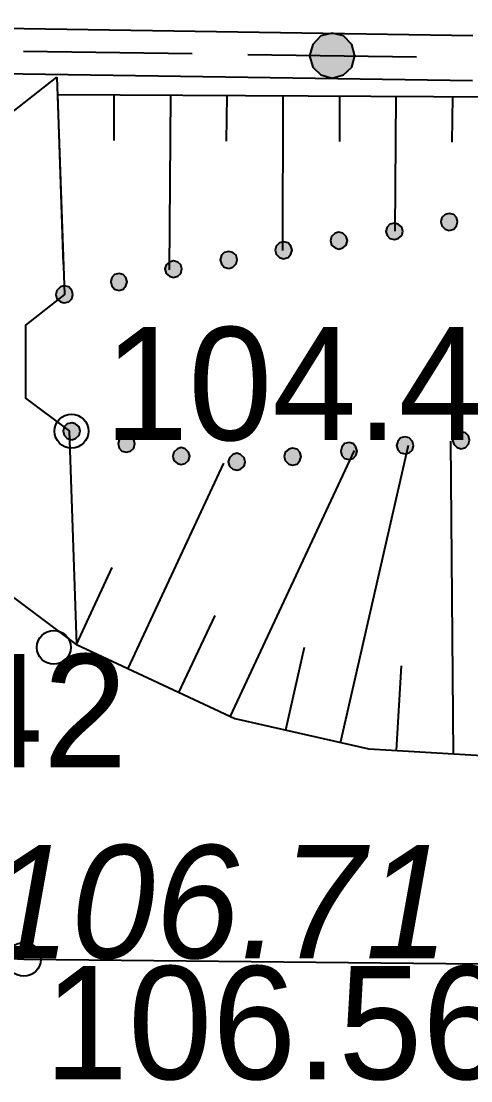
# Model space of a CAD drawing. Header units: millimetres. Extents: x 172667 to 1873135, y -274708 to 168495.
# Drawn here: x 1714999 to 1718978, y 1107 to 10475 of the extents above; entities that cross this region are included whole.
import ezdxf
from ezdxf.enums import TextEntityAlignment as Align

# ---------------------------------------------------------------- set-up
doc = ezdxf.new("R2010")
doc.units = ezdxf.units.MM
doc.layers.add('_ТОПО', color=253, linetype='Continuous')
doc.layers.add('SC007', color=7, linetype='Continuous')
doc.styles.add('1', font='', dxfattribs={"height": 0.000909972})
doc.styles.add('F2', font='', dxfattribs={"height": 0.000909972})
doc.styles.get('1').set_extended_font_data('D431', italic=True)
doc.styles.get('F2').set_extended_font_data('D431')

# ---------------------------------------------------------------- blocks, each defined once
blk = doc.blocks.new('SYMBOL2060001')
at = {"layer": 'SC007'}
blk.add_circle((0, 0), 0.15, dxfattribs=at)

msp = doc.modelspace()

# ---------------------------------------------------------------- hatches: boundary and pattern name
at = {"layer": '_ТОПО', "linetype": 'ByBlock', "lineweight": -2}
for points in [[(1717751.2, 9970.1), (1717851.2, 10000.1), (1717926.2, 10070.1), (1717951.2, 10170.1), (1717926.2, 10270.1), (1717851.2, 10345.1), (1717751.2, 10370.1), (1717651.2, 10345.1), (1717581.2, 10270.1), (1717551.2, 10170.1), (1717581.2, 10070.1), (1717651.2, 10000.1)], [(1718786.2, 8625.1), (1718826.2, 8635.1), (1718851.2, 8665.1), (1718861.2, 8700.1), (1718851.2, 8740.1), (1718826.2, 8765.1), (1718786.2, 8775.1), (1718751.2, 8765.1), (1718721.2, 8740.1), (1718711.2, 8700.1), (1718721.2, 8665.1), (1718751.2, 8635.1)], [(1718301.2, 8545.1), (1718336.2, 8555.1), (1718366.2, 8580.1), (1718376.2, 8615.1), (1718366.2, 8655.1), (1718336.2, 8680.1), (1718301.2, 8690.1), (1718261.2, 8680.1), (1718236.2, 8655.1), (1718226.2, 8615.1), (1718236.2, 8580.1), (1718261.2, 8555.1)], [(1717321.2, 8375.1), (1717361.2, 8385.1), (1717386.2, 8415.1), (1717396.2, 8450.1), (1717386.2, 8485.1), (1717361.2, 8515.1), (1717321.2, 8525.1), (1717286.2, 8515.1), (1717256.2, 8485.1), (1717246.2, 8450.1), (1717256.2, 8415.1), (1717286.2, 8385.1)], [(1717811.2, 8460.1), (1717846.2, 8470.1), (1717876.2, 8495.1), (1717886.2, 8535.1), (1717876.2, 8570.1), (1717846.2, 8600.1), (1717811.2, 8610.1), (1717776.2, 8600.1), (1717746.2, 8570.1), (1717736.2, 8535.1), (1717746.2, 8495.1), (1717776.2, 8470.1)], [(1716836.2, 8290.1), (1716871.2, 8300.1), (1716901.2, 8330.1), (1716911.2, 8365.1), (1716901.2, 8405.1), (1716871.2, 8430.1), (1716836.2, 8440.1), (1716796.2, 8430.1), (1716771.2, 8405.1), (1716761.2, 8365.1), (1716771.2, 8330.1), (1716796.2, 8300.1)], [(1716346.2, 8210.1), (1716386.2, 8220.1), (1716411.2, 8245.1), (1716421.2, 8285.1), (1716411.2, 8320.1), (1716386.2, 8345.1), (1716346.2, 8355.1), (1716311.2, 8345.1), (1716281.2, 8320.1), (1716271.2, 8285.1), (1716281.2, 8245.1), (1716311.2, 8220.1)], [(1715866.2, 8095.1), (1715901.2, 8105.1), (1715926.2, 8135.1), (1715936.2, 8170.1), (1715926.2, 8210.1), (1715901.2, 8235.1), (1715866.2, 8245.1), (1715826.2, 8235.1), (1715801.2, 8210.1), (1715791.2, 8170.1), (1715801.2, 8135.1), (1715826.2, 8105.1)], [(1715381.2, 7985.1), (1715421.2, 7995.1), (1715446.2, 8020.1), (1715456.2, 8060.1), (1715446.2, 8095.1), (1715421.2, 8125.1), (1715381.2, 8135.1), (1715346.2, 8125.1), (1715316.2, 8095.1), (1715306.2, 8060.1), (1715316.2, 8020.1), (1715346.2, 7995.1)], [(1715446.2, 6775.1), (1715481.2, 6785.1), (1715511.2, 6815.1), (1715521.2, 6850.1), (1715511.2, 6890.1), (1715481.2, 6915.1), (1715446.2, 6925.1), (1715406.2, 6915.1), (1715381.2, 6890.1), (1715371.2, 6850.1), (1715381.2, 6815.1), (1715406.2, 6785.1)], [(1718891.2, 6695.1), (1718931.2, 6705.1), (1718956.2, 6735.1), (1718966.2, 6770.1), (1718956.2, 6810.1), (1718931.2, 6835.1), (1718891.2, 6845.1), (1718856.2, 6835.1), (1718826.2, 6810.1), (1718816.2, 6770.1), (1718826.2, 6735.1), (1718856.2, 6705.1)], [(1715931.2, 6665.1), (1715966.2, 6675.1), (1715996.2, 6700.1), (1716006.2, 6740.1), (1715996.2, 6775.1), (1715966.2, 6805.1), (1715931.2, 6815.1), (1715891.2, 6805.1), (1715866.2, 6775.1), (1715856.2, 6740.1), (1715866.2, 6700.1), (1715891.2, 6675.1)], [(1717901.2, 6600.1), (1717936.2, 6610.1), (1717961.2, 6635.1), (1717971.2, 6675.1), (1717961.2, 6710.1), (1717936.2, 6740.1), (1717901.2, 6750.1), (1717861.2, 6740.1), (1717836.2, 6710.1), (1717826.2, 6675.1), (1717836.2, 6635.1), (1717861.2, 6610.1)], [(1718396.2, 6650.1), (1718431.2, 6660.1), (1718461.2, 6685.1), (1718471.2, 6725.1), (1718461.2, 6760.1), (1718431.2, 6790.1), (1718396.2, 6800.1), (1718356.2, 6790.1), (1718331.2, 6760.1), (1718321.2, 6725.1), (1718331.2, 6685.1), (1718356.2, 6660.1)], [(1716416.2, 6555.1), (1716451.2, 6565.1), (1716481.2, 6590.1), (1716491.2, 6630.1), (1716481.2, 6665.1), (1716451.2, 6695.1), (1716416.2, 6705.1), (1716381.2, 6695.1), (1716351.2, 6665.1), (1716341.2, 6630.1), (1716351.2, 6590.1), (1716381.2, 6565.1)], [(1716906.2, 6505.1), (1716941.2, 6515.1), (1716971.2, 6540.1), (1716981.2, 6580.1), (1716971.2, 6615.1), (1716941.2, 6645.1), (1716906.2, 6655.1), (1716871.2, 6645.1), (1716841.2, 6615.1), (1716831.2, 6580.1), (1716841.2, 6540.1), (1716871.2, 6515.1)], [(1717401.2, 6550.1), (1717441.2, 6560.1), (1717466.2, 6590.1), (1717476.2, 6625.1), (1717466.2, 6665.1), (1717441.2, 6690.1), (1717401.2, 6700.1), (1717366.2, 6690.1), (1717336.2, 6665.1), (1717326.2, 6625.1), (1717336.2, 6590.1), (1717366.2, 6560.1)]]:
    msp.add_hatch(color=8, dxfattribs=at).paths.add_polyline_path(points)

# ---------------------------------------------------------------- linework, layer by layer
at = {"layer": '_ТОПО', "color": 8, "linetype": 'ByBlock', "lineweight": -2}
for p, q in [((1711051.2, 10475.1, 107084), (1715026.2, 10410.1, 107133.5)), ((1715026.2, 10410.1, 107133.5), (1718996.2, 10350.1, 107183)), ((1715021.2, 10210.1, 107133.5), (1716511.2, 10190.1, 107152.1)), ((1715021.2, 10210.1, 107133.5), (1716511.2, 10190.1, 107152.1)), ((1717006.2, 10180.1, 107158.3), (1718496.2, 10160.1, 107176.8)), ((1717006.2, 10180.1, 107158.3), (1718496.2, 10160.1, 107176.8)), ((1711046.2, 10075.1, 107084.1), (1715016.2, 10010.1, 107133.5)), ((1715016.2, 10010.1, 107133.5), (1718991.2, 9950.1, 107183.1)), ((1715319.5, 9825.8, 106208.2), (1715372.3, 8327.8, 106441.8)), ((1726793.9, 9763.2, 105994.4), (1715320.6, 9824.6, 106422)), ((1715819.5, 9820.8, 106208.2), (1715819.5, 9420.8, 106208.2)), ((1716319.5, 9820.8, 106208.2), (1716309.6, 8276, 106208.2)), ((1716819.5, 9815.8, 106208.2), (1716814.5, 9415.8, 106208.2)), ((1717314.5, 9815.8, 106208.2), (1717310.1, 8447.8, 106208.2)), ((1717814.5, 9810.8, 106208.2), (1717814.5, 9410.8, 106208.2)), ((1718314.5, 9810.8, 106208.2), (1718306.8, 8618.6, 106208.2)), ((1718814.5, 9805.8, 106208.2), (1718809.5, 9405.8, 106208.2)), ((1718825.2, 3995.8, 106842.5), (1718800, 6762.1, 106842.5)), ((1716850.2, 4330.8, 106842.5), (1717947.5, 6679.5, 106842.5)), ((1717825.2, 4095.8, 106842.5), (1718425.1, 6725.8, 106842.5)), ((1715945.2, 4750.8, 106842.5), (1716791.4, 6567.6, 106842.5)), ((1715490.2, 4965.8, 106842.5), (1715805.2, 5645.8, 106842.5)), ((1716395.2, 4540.8, 106842.5), (1716715.2, 5220.8, 106842.5)), ((1717340.2, 4210.8, 106842.5), (1717505.2, 4940.8, 106842.5)), ((1718320.2, 4025.8, 106842.5), (1718365.2, 4775.8, 106842.5))]:
    msp.add_line(p, q, dxfattribs=at)
at = {"layer": '_ТОПО', "color": 8, "linetype": 'ByBlock', "lineweight": -2, "flags": 128}
for points, elevation in [([(1717751.2, 9970.1), (1717851.2, 10000.1), (1717926.2, 10070.1), (1717951.2, 10170.1), (1717926.2, 10270.1), (1717851.2, 10345.1), (1717751.2, 10370.1), (1717651.2, 10345.1), (1717581.2, 10270.1), (1717551.2, 10170.1), (1717581.2, 10070.1), (1717651.2, 10000.1), (1717751.2, 9970.1)], 107167.5), ([(1717751.2, 9970.1), (1717851.2, 10000.1), (1717926.2, 10070.1), (1717951.2, 10170.1), (1717926.2, 10270.1), (1717851.2, 10345.1), (1717751.2, 10370.1), (1717651.2, 10345.1), (1717581.2, 10270.1), (1717551.2, 10170.1), (1717581.2, 10070.1), (1717651.2, 10000.1), (1717751.2, 9970.1)], 107296.5), ([(1715315.2, 9979.4), (1715381.6, 8058.4), (1715037.3, 7786.4), (1715037.3, 7141.3), (1715423.3, 6852.6), (1715488.5, 4964.9), (1714239.2, 5898.1), (1714130.2, 9053.1), (1715315.2, 9979.4)], 106458.5), ([(1718786.2, 8625.1), (1718826.2, 8635.1), (1718851.2, 8665.1), (1718861.2, 8700.1), (1718851.2, 8740.1), (1718826.2, 8765.1), (1718786.2, 8775.1), (1718751.2, 8765.1), (1718721.2, 8740.1), (1718711.2, 8700.1), (1718721.2, 8665.1), (1718751.2, 8635.1), (1718786.2, 8625.1)], 105703.2), ([(1718786.2, 8625.1), (1718826.2, 8635.1), (1718851.2, 8665.1), (1718861.2, 8700.1), (1718851.2, 8740.1), (1718826.2, 8765.1), (1718786.2, 8775.1), (1718751.2, 8765.1), (1718721.2, 8740.1), (1718711.2, 8700.1), (1718721.2, 8665.1), (1718751.2, 8635.1), (1718786.2, 8625.1)], 105703.2), ([(1718301.2, 8545.1), (1718336.2, 8555.1), (1718366.2, 8580.1), (1718376.2, 8615.1), (1718366.2, 8655.1), (1718336.2, 8680.1), (1718301.2, 8690.1), (1718261.2, 8680.1), (1718236.2, 8655.1), (1718226.2, 8615.1), (1718236.2, 8580.1), (1718261.2, 8555.1), (1718301.2, 8545.1)], 105703.2), ([(1718301.2, 8545.1), (1718336.2, 8555.1), (1718366.2, 8580.1), (1718376.2, 8615.1), (1718366.2, 8655.1), (1718336.2, 8680.1), (1718301.2, 8690.1), (1718261.2, 8680.1), (1718236.2, 8655.1), (1718226.2, 8615.1), (1718236.2, 8580.1), (1718261.2, 8555.1), (1718301.2, 8545.1)], 105703.2), ([(1717321.2, 8375.1), (1717361.2, 8385.1), (1717386.2, 8415.1), (1717396.2, 8450.1), (1717386.2, 8485.1), (1717361.2, 8515.1), (1717321.2, 8525.1), (1717286.2, 8515.1), (1717256.2, 8485.1), (1717246.2, 8450.1), (1717256.2, 8415.1), (1717286.2, 8385.1), (1717321.2, 8375.1)], 105703.2), ([(1717321.2, 8375.1), (1717361.2, 8385.1), (1717386.2, 8415.1), (1717396.2, 8450.1), (1717386.2, 8485.1), (1717361.2, 8515.1), (1717321.2, 8525.1), (1717286.2, 8515.1), (1717256.2, 8485.1), (1717246.2, 8450.1), (1717256.2, 8415.1), (1717286.2, 8385.1), (1717321.2, 8375.1)], 105703.2), ([(1717811.2, 8460.1), (1717846.2, 8470.1), (1717876.2, 8495.1), (1717886.2, 8535.1), (1717876.2, 8570.1), (1717846.2, 8600.1), (1717811.2, 8610.1), (1717776.2, 8600.1), (1717746.2, 8570.1), (1717736.2, 8535.1), (1717746.2, 8495.1), (1717776.2, 8470.1), (1717811.2, 8460.1)], 105703.2), ([(1717811.2, 8460.1), (1717846.2, 8470.1), (1717876.2, 8495.1), (1717886.2, 8535.1), (1717876.2, 8570.1), (1717846.2, 8600.1), (1717811.2, 8610.1), (1717776.2, 8600.1), (1717746.2, 8570.1), (1717736.2, 8535.1), (1717746.2, 8495.1), (1717776.2, 8470.1), (1717811.2, 8460.1)], 105703.2), ([(1716836.2, 8290.1), (1716871.2, 8300.1), (1716901.2, 8330.1), (1716911.2, 8365.1), (1716901.2, 8405.1), (1716871.2, 8430.1), (1716836.2, 8440.1), (1716796.2, 8430.1), (1716771.2, 8405.1), (1716761.2, 8365.1), (1716771.2, 8330.1), (1716796.2, 8300.1), (1716836.2, 8290.1)], 105703.2), ([(1716836.2, 8290.1), (1716871.2, 8300.1), (1716901.2, 8330.1), (1716911.2, 8365.1), (1716901.2, 8405.1), (1716871.2, 8430.1), (1716836.2, 8440.1), (1716796.2, 8430.1), (1716771.2, 8405.1), (1716761.2, 8365.1), (1716771.2, 8330.1), (1716796.2, 8300.1), (1716836.2, 8290.1)], 105703.2), ([(1716346.2, 8210.1), (1716386.2, 8220.1), (1716411.2, 8245.1), (1716421.2, 8285.1), (1716411.2, 8320.1), (1716386.2, 8345.1), (1716346.2, 8355.1), (1716311.2, 8345.1), (1716281.2, 8320.1), (1716271.2, 8285.1), (1716281.2, 8245.1), (1716311.2, 8220.1), (1716346.2, 8210.1)], 105703.2), ([(1716346.2, 8210.1), (1716386.2, 8220.1), (1716411.2, 8245.1), (1716421.2, 8285.1), (1716411.2, 8320.1), (1716386.2, 8345.1), (1716346.2, 8355.1), (1716311.2, 8345.1), (1716281.2, 8320.1), (1716271.2, 8285.1), (1716281.2, 8245.1), (1716311.2, 8220.1), (1716346.2, 8210.1)], 105703.2), ([(1715866.2, 8095.1), (1715901.2, 8105.1), (1715926.2, 8135.1), (1715936.2, 8170.1), (1715926.2, 8210.1), (1715901.2, 8235.1), (1715866.2, 8245.1), (1715826.2, 8235.1), (1715801.2, 8210.1), (1715791.2, 8170.1), (1715801.2, 8135.1), (1715826.2, 8105.1), (1715866.2, 8095.1)], 105703.2), ([(1715866.2, 8095.1), (1715901.2, 8105.1), (1715926.2, 8135.1), (1715936.2, 8170.1), (1715926.2, 8210.1), (1715901.2, 8235.1), (1715866.2, 8245.1), (1715826.2, 8235.1), (1715801.2, 8210.1), (1715791.2, 8170.1), (1715801.2, 8135.1), (1715826.2, 8105.1), (1715866.2, 8095.1)], 105703.2), ([(1715381.2, 7985.1), (1715421.2, 7995.1), (1715446.2, 8020.1), (1715456.2, 8060.1), (1715446.2, 8095.1), (1715421.2, 8125.1), (1715381.2, 8135.1), (1715346.2, 8125.1), (1715316.2, 8095.1), (1715306.2, 8060.1), (1715316.2, 8020.1), (1715346.2, 7995.1), (1715381.2, 7985.1)], 105703.2), ([(1715381.2, 7985.1), (1715421.2, 7995.1), (1715446.2, 8020.1), (1715456.2, 8060.1), (1715446.2, 8095.1), (1715421.2, 8125.1), (1715381.2, 8135.1), (1715346.2, 8125.1), (1715316.2, 8095.1), (1715306.2, 8060.1), (1715316.2, 8020.1), (1715346.2, 7995.1), (1715381.2, 7985.1)], 105703.2), ([(1715446.2, 6775.1), (1715481.2, 6785.1), (1715511.2, 6815.1), (1715521.2, 6850.1), (1715511.2, 6890.1), (1715481.2, 6915.1), (1715446.2, 6925.1), (1715406.2, 6915.1), (1715381.2, 6890.1), (1715371.2, 6850.1), (1715381.2, 6815.1), (1715406.2, 6785.1), (1715446.2, 6775.1)], 105296), ([(1715446.2, 6775.1), (1715481.2, 6785.1), (1715511.2, 6815.1), (1715521.2, 6850.1), (1715511.2, 6890.1), (1715481.2, 6915.1), (1715446.2, 6925.1), (1715406.2, 6915.1), (1715381.2, 6890.1), (1715371.2, 6850.1), (1715381.2, 6815.1), (1715406.2, 6785.1), (1715446.2, 6775.1)], 105296), ([(1718891.2, 6695.1), (1718931.2, 6705.1), (1718956.2, 6735.1), (1718966.2, 6770.1), (1718956.2, 6810.1), (1718931.2, 6835.1), (1718891.2, 6845.1), (1718856.2, 6835.1), (1718826.2, 6810.1), (1718816.2, 6770.1), (1718826.2, 6735.1), (1718856.2, 6705.1), (1718891.2, 6695.1)], 105296), ([(1718891.2, 6695.1), (1718931.2, 6705.1), (1718956.2, 6735.1), (1718966.2, 6770.1), (1718956.2, 6810.1), (1718931.2, 6835.1), (1718891.2, 6845.1), (1718856.2, 6835.1), (1718826.2, 6810.1), (1718816.2, 6770.1), (1718826.2, 6735.1), (1718856.2, 6705.1), (1718891.2, 6695.1)], 105296), ([(1715931.2, 6665.1), (1715966.2, 6675.1), (1715996.2, 6700.1), (1716006.2, 6740.1), (1715996.2, 6775.1), (1715966.2, 6805.1), (1715931.2, 6815.1), (1715891.2, 6805.1), (1715866.2, 6775.1), (1715856.2, 6740.1), (1715866.2, 6700.1), (1715891.2, 6675.1), (1715931.2, 6665.1)], 105296), ([(1715931.2, 6665.1), (1715966.2, 6675.1), (1715996.2, 6700.1), (1716006.2, 6740.1), (1715996.2, 6775.1), (1715966.2, 6805.1), (1715931.2, 6815.1), (1715891.2, 6805.1), (1715866.2, 6775.1), (1715856.2, 6740.1), (1715866.2, 6700.1), (1715891.2, 6675.1), (1715931.2, 6665.1)], 105296), ([(1717901.2, 6600.1), (1717936.2, 6610.1), (1717961.2, 6635.1), (1717971.2, 6675.1), (1717961.2, 6710.1), (1717936.2, 6740.1), (1717901.2, 6750.1), (1717861.2, 6740.1), (1717836.2, 6710.1), (1717826.2, 6675.1), (1717836.2, 6635.1), (1717861.2, 6610.1), (1717901.2, 6600.1)], 105296), ([(1717901.2, 6600.1), (1717936.2, 6610.1), (1717961.2, 6635.1), (1717971.2, 6675.1), (1717961.2, 6710.1), (1717936.2, 6740.1), (1717901.2, 6750.1), (1717861.2, 6740.1), (1717836.2, 6710.1), (1717826.2, 6675.1), (1717836.2, 6635.1), (1717861.2, 6610.1), (1717901.2, 6600.1)], 105296), ([(1718396.2, 6650.1), (1718431.2, 6660.1), (1718461.2, 6685.1), (1718471.2, 6725.1), (1718461.2, 6760.1), (1718431.2, 6790.1), (1718396.2, 6800.1), (1718356.2, 6790.1), (1718331.2, 6760.1), (1718321.2, 6725.1), (1718331.2, 6685.1), (1718356.2, 6660.1), (1718396.2, 6650.1)], 105296), ([(1718396.2, 6650.1), (1718431.2, 6660.1), (1718461.2, 6685.1), (1718471.2, 6725.1), (1718461.2, 6760.1), (1718431.2, 6790.1), (1718396.2, 6800.1), (1718356.2, 6790.1), (1718331.2, 6760.1), (1718321.2, 6725.1), (1718331.2, 6685.1), (1718356.2, 6660.1), (1718396.2, 6650.1)], 105296), ([(1716416.2, 6555.1), (1716451.2, 6565.1), (1716481.2, 6590.1), (1716491.2, 6630.1), (1716481.2, 6665.1), (1716451.2, 6695.1), (1716416.2, 6705.1), (1716381.2, 6695.1), (1716351.2, 6665.1), (1716341.2, 6630.1), (1716351.2, 6590.1), (1716381.2, 6565.1), (1716416.2, 6555.1)], 105296), ([(1716416.2, 6555.1), (1716451.2, 6565.1), (1716481.2, 6590.1), (1716491.2, 6630.1), (1716481.2, 6665.1), (1716451.2, 6695.1), (1716416.2, 6705.1), (1716381.2, 6695.1), (1716351.2, 6665.1), (1716341.2, 6630.1), (1716351.2, 6590.1), (1716381.2, 6565.1), (1716416.2, 6555.1)], 105296), ([(1716906.2, 6505.1), (1716941.2, 6515.1), (1716971.2, 6540.1), (1716981.2, 6580.1), (1716971.2, 6615.1), (1716941.2, 6645.1), (1716906.2, 6655.1), (1716871.2, 6645.1), (1716841.2, 6615.1), (1716831.2, 6580.1), (1716841.2, 6540.1), (1716871.2, 6515.1), (1716906.2, 6505.1)], 105296), ([(1716906.2, 6505.1), (1716941.2, 6515.1), (1716971.2, 6540.1), (1716981.2, 6580.1), (1716971.2, 6615.1), (1716941.2, 6645.1), (1716906.2, 6655.1), (1716871.2, 6645.1), (1716841.2, 6615.1), (1716831.2, 6580.1), (1716841.2, 6540.1), (1716871.2, 6515.1), (1716906.2, 6505.1)], 105296), ([(1717401.2, 6550.1), (1717441.2, 6560.1), (1717466.2, 6590.1), (1717476.2, 6625.1), (1717466.2, 6665.1), (1717441.2, 6690.1), (1717401.2, 6700.1), (1717366.2, 6690.1), (1717336.2, 6665.1), (1717326.2, 6625.1), (1717336.2, 6590.1), (1717366.2, 6560.1), (1717401.2, 6550.1)], 105296), ([(1717401.2, 6550.1), (1717441.2, 6560.1), (1717466.2, 6590.1), (1717476.2, 6625.1), (1717466.2, 6665.1), (1717441.2, 6690.1), (1717401.2, 6700.1), (1717366.2, 6690.1), (1717336.2, 6665.1), (1717326.2, 6625.1), (1717336.2, 6590.1), (1717366.2, 6560.1), (1717401.2, 6550.1)], 105296)]:
    msp.add_lwpolyline(points, close=True, dxfattribs=dict(at, elevation=elevation))
for points, elevation in [([(1715488.5, 4964.9), (1716889.2, 4311.4), (1718075.3, 4040.9), (1719128.2, 3980.1), (1720378.1, 4466.1), (1721800, 5018.9), (1722445, 5310.2), (1724317.8, 5934.5), (1727344.2, 6604.1), (1742887.2, 6806.1), (1751503.7, 6735.6), (1781375.2, 5815.1), (1811860.2, 5760.1), (1841019.2, 5546.1), (1855790.2, 4737.1)], 106842.5), ([(1714018.3, 2234.2), (1715022.2, 2181.1), (1725078.2, 2079.1)], 105062.1)]:
    msp.add_lwpolyline(points, dxfattribs=dict(at, elevation=elevation))

# ---------------------------------------------------------------- block references
at = {"layer": '_ТОПО', "color": 8, "linetype": 'ByBlock', "lineweight": -2, "xscale": 1000, "yscale": 1000, "zscale": 1000}
for p in [(1715444.2, 6851.1, 104472), (1715288.2, 4939.1, 106420), (1715022.2, 2181.1, 106562)]:
    msp.add_blockref('SYMBOL2060001', p, dxfattribs=at)

# ---------------------------------------------------------------- texts
at = {"layer": '_ТОПО', "color": 8, "linetype": 'ByBlock', "lineweight": -2, "style": 'F2'}
for s, p in [('104.47', (1715734.2, 7271.1, 104802)), ('106.42', (1711848.2, 4379.1, 107650)), ('106.56', (1715202.2, 1621.1, 106542))]:
    msp.add_text(s, height=1000, dxfattribs=at).set_placement(p, align=Align.MIDDLE_LEFT)
at = {"layer": '_ТОПО', "color": 8, "linetype": 'ByBlock', "lineweight": -2, "style": '1'}
msp.add_text('106.71', height=1000, dxfattribs=at).set_placement((1716742.2, 2691.1, 106562), align=Align.MIDDLE_CENTER)

doc.saveas('drawing.dxf')
